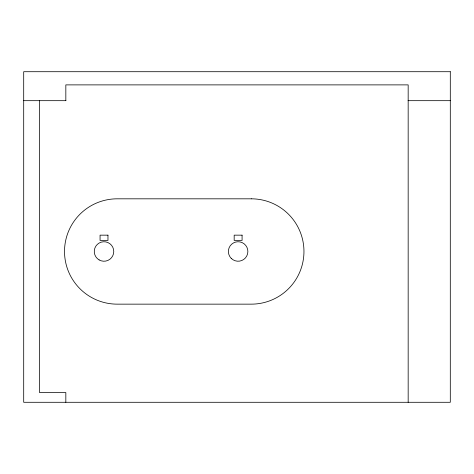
<?xml version="1.0" encoding="UTF-8"?>
<svg xmlns="http://www.w3.org/2000/svg" width="474" height="474" viewBox="0 0 474 474"><rect width="100%" height="100%" fill="white"/><g stroke="black" fill="none" stroke-linecap="round" stroke-linejoin="round"><path stroke-width="0.71" d="M23.7 100.678L65.916 100.678M408.084 100.678L450.3 100.678M408.167 402.29L408.167 84.882L65.833 84.882L65.833 100.678M65.833 402.29L65.833 392.555L39.502 392.555L39.502 100.678M450.3 71.71L23.7 71.71L23.7 402.29L450.3 402.29L450.3 71.71M251.291 198.819L117.185 198.819A52.667 52.667 0 0 0 64.517 251.481A52.667 52.667 0 0 0 117.185 304.148L251.291 304.148A52.667 52.667 0 0 0 303.958 251.481A52.667 52.667 0 0 0 251.291 198.819M107.965 235.157L100.067 235.157L100.067 240.425L107.965 240.425L107.965 235.157M242.078 235.157L234.174 235.157L234.174 240.425L242.078 240.425L242.078 235.157M99.143 259.924A9.741 9.741 0 0 0 113.76 251.481A9.741 9.741 0 0 0 99.143 243.043A9.741 9.741 0 0 0 99.143 259.924M231.235 258.371A9.741 9.741 0 0 0 247.535 254.005A9.741 9.741 0 0 0 235.602 242.072A9.741 9.741 0 0 0 231.235 258.371"/></g></svg>
